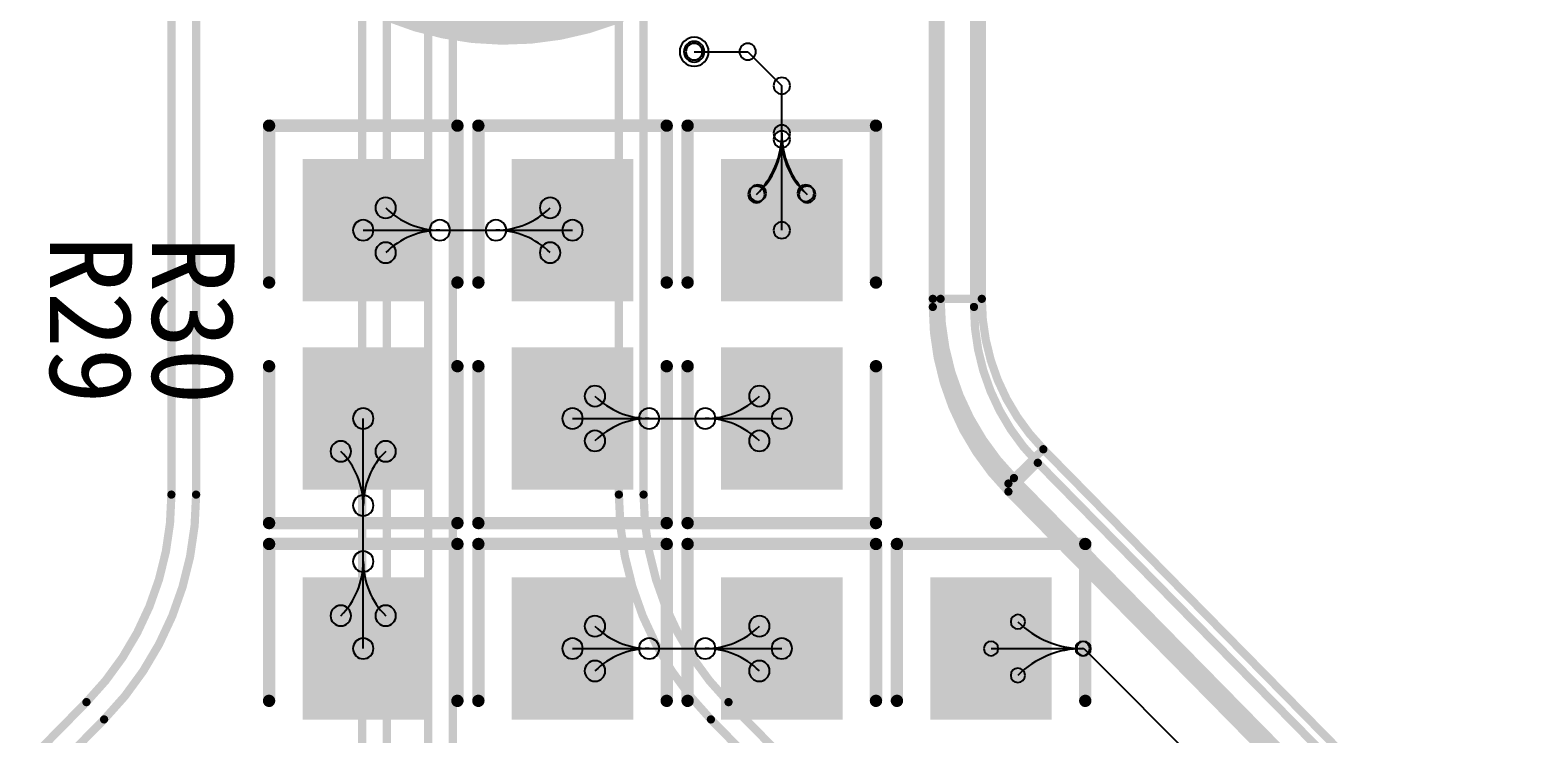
# Model space of a CAD drawing. Header units: inches. Extents: x 32166 to 66782, y 2386 to 7162.
# Drawn here: x 33079.6 to 33161.7, y 3860.8 to 3899.2 of the extents above; entities that cross this region are included whole.
import ezdxf

# ---------------------------------------------------------------- set-up
doc = ezdxf.new("R2010")
doc.units = ezdxf.units.IN
doc.header["$LTSCALE"] = 0.64311
doc.header["$MEASUREMENT"] = 0
for name, color, linetype in [('MULTILAYER', 9, 'CONTINUOUS'), ('TOPLAYER', 1, 'CONTINUOUS'), ('TOPOVERLAY', 2, 'CONTINUOUS'), ('TOPPASTE', 8, 'CONTINUOUS'), ('TOPSOLDER', 216, 'CONTINUOUS')]:
    doc.layers.add(name, color=color, linetype=linetype)
doc.styles.get("Standard").update_dxf_attribs({"font": 'txt', "width": 0.8})

msp = doc.modelspace()

# ---------------------------------------------------------------- linework, layer by layer
at = {"layer": 'MULTILAYER'}
for start, end in [(0, 180), (180, 0)]:
    msp.add_arc((33115.847, 3898.035), 0.562, start, end, dxfattribs=at)
at = {"layer": 'TOPLAYER'}
for p, q in [((33115.847, 3898.035), (33118.773, 3898.035)), ((33118.773, 3898.035), (33120.634, 3896.173)), ((33120.634, 3888.279), (33120.634, 3896.173)), ((33097.774, 3888.279), (33109.204, 3888.279)), ((33097.774, 3865.419), (33097.774, 3877.992)), ((33109.204, 3877.992), (33120.634, 3877.992)), ((33109.204, 3865.419), (33120.634, 3865.419)), ((33132.064, 3865.419), (33137.123, 3865.419)), ((33137.123, 3865.419), (33161.658, 3840.885))]:
    msp.add_line(p, q, dxfattribs=at)
for centre, radius, start, end in [((33115.847, 3898.035), 0.562, 0, 180), ((33115.847, 3898.035), 0.562, 180, 0), ((33115.847, 3898.035), 0.45, 0, 180), ((33115.847, 3898.035), 0.45, 180, 0), ((33118.773, 3898.035), 0.45, 0, 180), ((33118.773, 3898.035), 0.45, 0, 180), ((33118.773, 3898.035), 0.45, 180, 0), ((33118.773, 3898.035), 0.45, 180, 0), ((33120.634, 3896.173), 0.45, 0, 180), ((33120.634, 3896.173), 0.45, 0, 180), ((33120.634, 3896.173), 0.45, 180, 0), ((33120.634, 3896.173), 0.45, 180, 0), ((33120.634, 3893.577), 0.45, 0, 180), ((33120.634, 3893.577), 0.45, 0, 180), ((33120.634, 3893.577), 0.45, 0, 180), ((33120.634, 3893.577), 0.45, 0, 180), ((33115.908, 3893.577), 4.726, 315.00001, 0.00001), ((33115.908, 3893.577), 4.726, 315.00001, 0.00001), ((33116.676, 3893.247), 3.958, 311.99692, 359.99992), ((33120.634, 3893.247), 0.45, 0, 180), ((33120.634, 3893.247), 0.45, 0, 180), ((33120.634, 3893.577), 0.45, 180, 0), ((33120.634, 3893.577), 0.45, 180, 0), ((33120.634, 3893.577), 0.45, 180, 0), ((33120.634, 3893.577), 0.45, 180, 0), ((33120.634, 3893.247), 0.45, 180, 0), ((33120.634, 3893.247), 0.45, 180, 0), ((33125.36, 3893.577), 4.726, 179.99999, 224.99999), ((33125.36, 3893.577), 4.726, 179.99999, 224.99999), ((33124.592, 3893.247), 3.958, 180.00008, 228.00308), ((33119.25, 3890.235), 0.45, 0, 180), ((33119.25, 3890.235), 0.45, 0, 180), ((33119.324, 3890.306), 0.45, 0, 180), ((33121.944, 3890.306), 0.45, 0, 180), ((33122.018, 3890.235), 0.45, 0, 180), ((33122.018, 3890.235), 0.45, 0, 180), ((33098.999, 3889.504), 0.562, 0, 180), ((33098.999, 3889.504), 0.562, 0, 180), ((33098.999, 3889.504), 0.562, 0, 180), ((33107.979, 3889.504), 0.562, 0, 180), ((33107.979, 3889.504), 0.562, 0, 180), ((33107.979, 3889.504), 0.562, 0, 180), ((33119.25, 3890.235), 0.45, 180, 0), ((33119.25, 3890.235), 0.45, 180, 0), ((33119.324, 3890.306), 0.45, 180, 0), ((33121.944, 3890.306), 0.45, 180, 0), ((33122.018, 3890.235), 0.45, 180, 0), ((33122.018, 3890.235), 0.45, 180, 0), ((33098.999, 3889.504), 0.562, 180, 0), ((33098.999, 3889.504), 0.562, 180, 0), ((33098.999, 3889.504), 0.562, 180, 0), ((33101.957, 3892.462), 4.183, 224.99989, 269.99989), ((33101.957, 3892.462), 4.183, 224.99989, 269.99989), ((33101.957, 3892.462), 4.183, 224.99989, 269.99989), ((33105.022, 3892.462), 4.183, 270.00011, 315.00011), ((33105.022, 3892.462), 4.183, 270.00011, 315.00011), ((33105.022, 3892.462), 4.183, 270.00011, 315.00011), ((33107.979, 3889.504), 0.562, 180, 0), ((33107.979, 3889.504), 0.562, 180, 0), ((33107.979, 3889.504), 0.562, 180, 0), ((33097.774, 3888.279), 0.562, 0, 180), ((33097.774, 3888.279), 0.562, 180, 0), ((33101.957, 3884.097), 4.183, 90.00011, 135.00011), ((33101.957, 3884.097), 4.183, 90.00011, 135.00011), ((33101.957, 3884.097), 4.183, 90.00011, 135.00011), ((33101.957, 3888.279), 0.562, 0, 180), ((33101.957, 3888.279), 0.562, 0, 180), ((33101.957, 3888.279), 0.562, 0, 180), ((33101.957, 3888.279), 0.562, 0, 180), ((33101.957, 3888.279), 0.562, 0, 180), ((33101.957, 3888.279), 0.562, 0, 180), ((33101.957, 3888.279), 0.562, 180, 0), ((33101.957, 3888.279), 0.562, 180, 0), ((33101.957, 3888.279), 0.562, 180, 0), ((33101.957, 3888.279), 0.562, 180, 0), ((33101.957, 3888.279), 0.562, 180, 0), ((33101.957, 3888.279), 0.562, 180, 0), ((33105.022, 3888.279), 0.562, 0, 180), ((33105.022, 3888.279), 0.562, 0, 180), ((33105.022, 3888.279), 0.562, 0, 180), ((33105.022, 3888.279), 0.562, 0, 180), ((33105.022, 3888.279), 0.562, 0, 180), ((33105.022, 3888.279), 0.562, 0, 180), ((33105.022, 3888.279), 0.562, 180, 0), ((33105.022, 3888.279), 0.562, 180, 0), ((33105.022, 3888.279), 0.562, 180, 0), ((33105.022, 3888.279), 0.562, 180, 0), ((33105.022, 3888.279), 0.562, 180, 0), ((33105.022, 3888.279), 0.562, 180, 0), ((33105.022, 3884.097), 4.183, 44.99989, 89.99989), ((33105.022, 3884.097), 4.183, 44.99989, 89.99989), ((33105.022, 3884.097), 4.183, 44.99989, 89.99989), ((33109.204, 3888.279), 0.562, 0, 180), ((33109.204, 3888.279), 0.562, 180, 0), ((33120.634, 3888.279), 0.45, 0, 180), ((33120.634, 3888.279), 0.45, 180, 0), ((33098.999, 3887.054), 0.562, 0, 180), ((33098.999, 3887.054), 0.562, 0, 180), ((33098.999, 3887.054), 0.562, 0, 180), ((33107.979, 3887.054), 0.562, 0, 180), ((33107.979, 3887.054), 0.562, 0, 180), ((33107.979, 3887.054), 0.562, 0, 180), ((33098.999, 3887.054), 0.562, 180, 0), ((33098.999, 3887.054), 0.562, 180, 0), ((33098.999, 3887.054), 0.562, 180, 0), ((33107.979, 3887.054), 0.562, 180, 0), ((33107.979, 3887.054), 0.562, 180, 0), ((33107.979, 3887.054), 0.562, 180, 0), ((33110.429, 3879.217), 0.562, 0, 180), ((33110.429, 3879.217), 0.562, 0, 180), ((33110.429, 3879.217), 0.562, 0, 180), ((33110.429, 3879.217), 0.562, 180, 0), ((33110.429, 3879.217), 0.562, 180, 0), ((33110.429, 3879.217), 0.562, 180, 0), ((33113.387, 3882.175), 4.183, 224.99989, 269.99989), ((33113.387, 3882.175), 4.183, 224.99989, 269.99989), ((33113.387, 3882.175), 4.183, 224.99989, 269.99989), ((33116.452, 3882.175), 4.183, 270.00011, 315.00011), ((33116.452, 3882.175), 4.183, 270.00011, 315.00011), ((33116.452, 3882.175), 4.183, 270.00011, 315.00011), ((33119.409, 3879.217), 0.562, 0, 180), ((33119.409, 3879.217), 0.562, 0, 180), ((33119.409, 3879.217), 0.562, 0, 180), ((33119.409, 3879.217), 0.562, 180, 0), ((33119.409, 3879.217), 0.562, 180, 0), ((33119.409, 3879.217), 0.562, 180, 0), ((33097.774, 3877.992), 0.562, 0, 180), ((33109.204, 3877.992), 0.562, 0, 180), ((33113.387, 3877.992), 0.562, 0, 180), ((33113.387, 3877.992), 0.562, 0, 180), ((33113.387, 3877.992), 0.562, 0, 180), ((33113.387, 3877.992), 0.562, 0, 180), ((33113.387, 3877.992), 0.562, 0, 180), ((33113.387, 3877.992), 0.562, 0, 180), ((33116.452, 3877.992), 0.562, 0, 180), ((33116.452, 3877.992), 0.562, 0, 180), ((33116.452, 3877.992), 0.562, 0, 180), ((33116.452, 3877.992), 0.562, 0, 180), ((33116.452, 3877.992), 0.562, 0, 180), ((33116.452, 3877.992), 0.562, 0, 180), ((33120.634, 3877.992), 0.562, 0, 180), ((33097.774, 3877.992), 0.562, 180, 0), ((33109.204, 3877.992), 0.562, 180, 0), ((33113.387, 3873.81), 4.183, 90.00011, 135.00011), ((33113.387, 3873.81), 4.183, 90.00011, 135.00011), ((33113.387, 3873.81), 4.183, 90.00011, 135.00011), ((33113.387, 3877.992), 0.562, 180, 0), ((33113.387, 3877.992), 0.562, 180, 0), ((33113.387, 3877.992), 0.562, 180, 0), ((33113.387, 3877.992), 0.562, 180, 0), ((33113.387, 3877.992), 0.562, 180, 0), ((33113.387, 3877.992), 0.562, 180, 0), ((33116.452, 3877.992), 0.562, 180, 0), ((33116.452, 3877.992), 0.562, 180, 0), ((33116.452, 3877.992), 0.562, 180, 0), ((33116.452, 3877.992), 0.562, 180, 0), ((33116.452, 3877.992), 0.562, 180, 0), ((33116.452, 3877.992), 0.562, 180, 0), ((33116.452, 3873.81), 4.183, 44.99989, 89.99989), ((33116.452, 3873.81), 4.183, 44.99989, 89.99989), ((33116.452, 3873.81), 4.183, 44.99989, 89.99989), ((33120.634, 3877.992), 0.562, 180, 0), ((33096.549, 3876.196), 0.562, 0, 180), ((33096.549, 3876.196), 0.562, 0, 180), ((33096.549, 3876.196), 0.562, 0, 180), ((33098.999, 3876.196), 0.562, 0, 180), ((33098.999, 3876.196), 0.562, 0, 180), ((33098.999, 3876.196), 0.562, 0, 180), ((33110.429, 3876.767), 0.562, 0, 180), ((33110.429, 3876.767), 0.562, 0, 180), ((33110.429, 3876.767), 0.562, 0, 180), ((33110.429, 3876.767), 0.562, 180, 0), ((33110.429, 3876.767), 0.562, 180, 0), ((33110.429, 3876.767), 0.562, 180, 0), ((33119.409, 3876.767), 0.562, 0, 180), ((33119.409, 3876.767), 0.562, 0, 180), ((33119.409, 3876.767), 0.562, 0, 180), ((33119.409, 3876.767), 0.562, 180, 0), ((33119.409, 3876.767), 0.562, 180, 0), ((33119.409, 3876.767), 0.562, 180, 0), ((33096.549, 3876.196), 0.562, 180, 0), ((33096.549, 3876.196), 0.562, 180, 0), ((33096.549, 3876.196), 0.562, 180, 0), ((33093.592, 3873.238), 4.183, 0.00011, 45.00011), ((33093.592, 3873.238), 4.183, 0.00011, 45.00011), ((33093.592, 3873.238), 4.183, 0.00011, 45.00011), ((33101.957, 3873.238), 4.183, 134.99989, 179.99989), ((33101.957, 3873.238), 4.183, 134.99989, 179.99989), ((33101.957, 3873.238), 4.183, 134.99989, 179.99989), ((33098.999, 3876.196), 0.562, 180, 0), ((33098.999, 3876.196), 0.562, 180, 0), ((33098.999, 3876.196), 0.562, 180, 0), ((33097.774, 3873.238), 0.562, 0, 180), ((33097.774, 3873.238), 0.562, 0, 180), ((33097.774, 3873.238), 0.562, 0, 180), ((33097.774, 3873.238), 0.562, 0, 180), ((33097.774, 3873.238), 0.562, 0, 180), ((33097.774, 3873.238), 0.562, 0, 180), ((33097.774, 3873.238), 0.562, 180, 0), ((33097.774, 3873.238), 0.562, 180, 0), ((33097.774, 3873.238), 0.562, 180, 0), ((33097.774, 3873.238), 0.562, 180, 0), ((33097.774, 3873.238), 0.562, 180, 0), ((33097.774, 3873.238), 0.562, 180, 0), ((33093.592, 3870.173), 4.183, 314.99989, 359.99989), ((33093.592, 3870.173), 4.183, 314.99989, 359.99989), ((33093.592, 3870.173), 4.183, 314.99989, 359.99989), ((33097.774, 3870.173), 0.562, 0, 180), ((33097.774, 3870.173), 0.562, 0, 180), ((33097.774, 3870.173), 0.562, 0, 180), ((33097.774, 3870.173), 0.562, 0, 180), ((33097.774, 3870.173), 0.562, 0, 180), ((33097.774, 3870.173), 0.562, 0, 180), ((33097.774, 3870.173), 0.562, 180, 0), ((33097.774, 3870.173), 0.562, 180, 0), ((33097.774, 3870.173), 0.562, 180, 0), ((33097.774, 3870.173), 0.562, 180, 0), ((33097.774, 3870.173), 0.562, 180, 0), ((33097.774, 3870.173), 0.562, 180, 0), ((33101.957, 3870.173), 4.183, 180.00011, 225.00011), ((33101.957, 3870.173), 4.183, 180.00011, 225.00011), ((33101.957, 3870.173), 4.183, 180.00011, 225.00011), ((33096.549, 3867.216), 0.562, 0, 180), ((33096.549, 3867.216), 0.562, 0, 180), ((33096.549, 3867.216), 0.562, 0, 180), ((33098.999, 3867.216), 0.562, 0, 180), ((33098.999, 3867.216), 0.562, 0, 180), ((33098.999, 3867.216), 0.562, 0, 180), ((33096.549, 3867.216), 0.562, 180, 0), ((33096.549, 3867.216), 0.562, 180, 0), ((33096.549, 3867.216), 0.562, 180, 0), ((33098.999, 3867.216), 0.562, 180, 0), ((33098.999, 3867.216), 0.562, 180, 0), ((33098.999, 3867.216), 0.562, 180, 0), ((33110.429, 3866.644), 0.562, 0, 180), ((33110.429, 3866.644), 0.562, 0, 180), ((33110.429, 3866.644), 0.562, 0, 180), ((33119.409, 3866.644), 0.562, 0, 180), ((33119.409, 3866.644), 0.562, 0, 180), ((33119.409, 3866.644), 0.562, 0, 180), ((33133.528, 3866.883), 0.394, 0, 180), ((33133.528, 3866.883), 0.394, 0, 180), ((33133.528, 3866.883), 0.394, 0, 180), ((33133.528, 3866.883), 0.394, 180, 0), ((33133.528, 3866.883), 0.394, 180, 0), ((33133.528, 3866.883), 0.394, 180, 0), ((33137.062, 3870.417), 4.997, 225.00001, 270.00001), ((33137.062, 3870.417), 4.997, 225.00001, 270.00001), ((33137.062, 3870.417), 4.997, 225.00001, 270.00001), ((33110.429, 3866.644), 0.562, 180, 0), ((33110.429, 3866.644), 0.562, 180, 0), ((33110.429, 3866.644), 0.562, 180, 0), ((33113.387, 3869.602), 4.183, 224.99989, 269.99989), ((33113.387, 3869.602), 4.183, 224.99989, 269.99989), ((33113.387, 3869.602), 4.183, 224.99989, 269.99989), ((33116.452, 3869.602), 4.183, 270.00011, 315.00011), ((33116.452, 3869.602), 4.183, 270.00011, 315.00011), ((33116.452, 3869.602), 4.183, 270.00011, 315.00011), ((33119.409, 3866.644), 0.562, 180, 0), ((33119.409, 3866.644), 0.562, 180, 0), ((33119.409, 3866.644), 0.562, 180, 0), ((33097.774, 3865.419), 0.562, 0, 180), ((33097.774, 3865.419), 0.562, 180, 0), ((33109.204, 3865.419), 0.562, 0, 180), ((33109.204, 3865.419), 0.562, 180, 0), ((33113.387, 3861.237), 4.183, 90.00011, 135.00011), ((33113.387, 3861.237), 4.183, 90.00011, 135.00011), ((33113.387, 3861.237), 4.183, 90.00011, 135.00011), ((33113.387, 3865.419), 0.562, 0, 180), ((33113.387, 3865.419), 0.562, 0, 180), ((33113.387, 3865.419), 0.562, 0, 180), ((33113.387, 3865.419), 0.562, 0, 180), ((33113.387, 3865.419), 0.562, 0, 180), ((33113.387, 3865.419), 0.562, 0, 180), ((33113.387, 3865.419), 0.562, 180, 0), ((33113.387, 3865.419), 0.562, 180, 0), ((33113.387, 3865.419), 0.562, 180, 0), ((33113.387, 3865.419), 0.562, 180, 0), ((33113.387, 3865.419), 0.562, 180, 0), ((33113.387, 3865.419), 0.562, 180, 0), ((33116.452, 3865.419), 0.562, 0, 180), ((33116.452, 3865.419), 0.562, 0, 180), ((33116.452, 3865.419), 0.562, 0, 180), ((33116.452, 3865.419), 0.562, 0, 180), ((33116.452, 3865.419), 0.562, 0, 180), ((33116.452, 3865.419), 0.562, 0, 180), ((33116.452, 3865.419), 0.562, 180, 0), ((33116.452, 3865.419), 0.562, 180, 0), ((33116.452, 3865.419), 0.562, 180, 0), ((33116.452, 3865.419), 0.562, 180, 0), ((33116.452, 3865.419), 0.562, 180, 0), ((33116.452, 3865.419), 0.562, 180, 0), ((33116.452, 3861.237), 4.183, 44.99989, 89.99989), ((33116.452, 3861.237), 4.183, 44.99989, 89.99989), ((33116.452, 3861.237), 4.183, 44.99989, 89.99989), ((33120.634, 3865.419), 0.562, 0, 180), ((33120.634, 3865.419), 0.562, 180, 0), ((33132.064, 3865.419), 0.394, 0, 180), ((33132.064, 3865.419), 0.394, 180, 0), ((33137.062, 3860.422), 4.997, 89.99999, 134.99999), ((33137.062, 3860.422), 4.997, 89.99999, 134.99999), ((33137.062, 3860.422), 4.997, 89.99999, 134.99999), ((33137.062, 3865.419), 0.394, 0, 180), ((33137.062, 3865.419), 0.394, 0, 180), ((33137.062, 3865.419), 0.394, 0, 180), ((33137.062, 3865.419), 0.394, 0, 180), ((33137.062, 3865.419), 0.394, 0, 180), ((33137.062, 3865.419), 0.394, 0, 180), ((33137.062, 3865.419), 0.394, 180, 0), ((33137.062, 3865.419), 0.394, 180, 0), ((33137.062, 3865.419), 0.394, 180, 0), ((33137.062, 3865.419), 0.394, 180, 0), ((33137.062, 3865.419), 0.394, 180, 0), ((33137.062, 3865.419), 0.394, 180, 0), ((33137.123, 3865.419), 0.394, 0, 180), ((33137.123, 3865.419), 0.394, 0, 180), ((33137.123, 3865.419), 0.394, 180, 0), ((33137.123, 3865.419), 0.394, 180, 0), ((33110.429, 3864.194), 0.562, 0, 180), ((33110.429, 3864.194), 0.562, 0, 180), ((33110.429, 3864.194), 0.562, 0, 180), ((33119.409, 3864.194), 0.562, 0, 180), ((33119.409, 3864.194), 0.562, 0, 180), ((33119.409, 3864.194), 0.562, 0, 180), ((33110.429, 3864.194), 0.562, 180, 0), ((33110.429, 3864.194), 0.562, 180, 0), ((33110.429, 3864.194), 0.562, 180, 0), ((33119.409, 3864.194), 0.562, 180, 0), ((33119.409, 3864.194), 0.562, 180, 0), ((33119.409, 3864.194), 0.562, 180, 0), ((33133.528, 3863.956), 0.394, 0, 180), ((33133.528, 3863.956), 0.394, 0, 180), ((33133.528, 3863.956), 0.394, 0, 180), ((33133.528, 3863.956), 0.394, 180, 0), ((33133.528, 3863.956), 0.394, 180, 0), ((33133.528, 3863.956), 0.394, 180, 0)]:
    msp.add_arc(centre, radius, start, end, dxfattribs=at)
for points in [[(33100.632, 3884.85), (33100.632, 3891.708), (33094.917, 3884.85), (33094.917, 3891.708)], [(33112.062, 3884.85), (33112.062, 3891.708), (33106.347, 3884.85), (33106.347, 3891.708)], [(33117.777, 3891.708), (33117.777, 3884.85), (33123.492, 3891.708), (33123.492, 3884.85)], [(33100.632, 3874.563), (33100.632, 3881.421), (33094.917, 3874.563), (33094.917, 3881.421)], [(33112.062, 3874.563), (33112.062, 3881.421), (33106.347, 3874.563), (33106.347, 3881.421)], [(33117.777, 3881.421), (33117.777, 3874.563), (33123.492, 3881.421), (33123.492, 3874.563)], [(33100.632, 3861.99), (33100.632, 3868.848), (33094.917, 3861.99), (33094.917, 3868.848)], [(33106.347, 3868.848), (33106.347, 3861.99), (33112.062, 3868.848), (33112.062, 3861.99)], [(33117.777, 3868.848), (33117.777, 3861.99), (33123.492, 3868.848), (33123.492, 3861.99)], [(33134.922, 3861.99), (33134.922, 3868.848), (33129.207, 3861.99), (33129.207, 3868.848)]]:
    msp.add_solid(points, dxfattribs=at)
at = {"layer": 'TOPOVERLAY'}
for points, const_width in [([(33097.713, 3831.614), (33097.713, 3946.364)], 0.45), ([(33099.063, 3831.614), (33099.063, 3946.364)], 0.45), ([(33101.319, 3831.614), (33101.319, 3946.364)], 0.45), ([(33102.669, 3831.614), (33102.669, 3946.364)], 0.45), ([(33087.297, 3873.833), (33087.297, 3919.769)], 0.45), ([(33088.647, 3873.833), (33088.647, 3919.769)], 0.45), ([(33111.735, 3873.833), (33111.735, 3919.769)], 0.45), ([(33113.085, 3873.833), (33113.085, 3919.769)], 0.45), ([(33128.881, 3884.531), (33128.881, 3907.552)], 0.45), ([(33128.881, 3884.088), (33128.881, 3907.128)], 0.45), ([(33129.305, 3884.531), (33129.305, 3907.552)], 0.45), ([(33131.131, 3884.088), (33131.131, 3907.128)], 0.45), ([(33131.555, 3884.531), (33131.555, 3907.552)], 0.45), ([(33092.631, 3893.994), (33102.918, 3893.994)], 0.675), ([(33092.631, 3885.422), (33092.631, 3893.994)], 0.675), ([(33102.918, 3885.422), (33102.918, 3893.994)], 0.675), ([(33104.061, 3893.994), (33114.348, 3893.994)], 0.675), ([(33104.061, 3885.422), (33104.061, 3893.994)], 0.675), ([(33114.348, 3885.422), (33114.348, 3893.994)], 0.675), ([(33125.778, 3893.994), (33115.491, 3893.994)], 0.675), ([(33115.491, 3893.994), (33115.491, 3885.422)], 0.675), ([(33125.778, 3893.994), (33125.778, 3885.422)], 0.675), ([(33128.881, 3884.531), (33131.555, 3884.531)], 0.45), ([(33092.631, 3872.277), (33092.631, 3880.85)], 0.675), ([(33102.918, 3872.277), (33102.918, 3880.85)], 0.675), ([(33104.061, 3872.277), (33104.061, 3880.85)], 0.675), ([(33114.348, 3872.277), (33114.348, 3880.85)], 0.675), ([(33115.491, 3880.85), (33115.491, 3872.277)], 0.675), ([(33125.778, 3880.85), (33125.778, 3872.277)], 0.675), ([(33133.01, 3874.438), (33134.918, 3876.312)], 0.45), ([(33134.918, 3876.312), (33150.988, 3859.958)], 0.45), ([(33133.01, 3873.995), (33134.615, 3875.572)], 0.45), ([(33134.615, 3875.572), (33150.667, 3859.237)], 0.45), ([(33133.01, 3874.438), (33149.081, 3858.084)], 0.45), ([(33133.01, 3873.995), (33149.063, 3857.66)], 0.45), ([(33133.313, 3874.735), (33149.384, 3858.381)], 0.45), ([(33092.631, 3872.277), (33102.918, 3872.277)], 0.675), ([(33104.061, 3872.277), (33114.348, 3872.277)], 0.675), ([(33125.778, 3872.277), (33115.491, 3872.277)], 0.675), ([(33102.918, 3871.134), (33092.631, 3871.134)], 0.675), ([(33092.631, 3871.134), (33092.631, 3862.562)], 0.675), ([(33102.918, 3871.134), (33102.918, 3862.562)], 0.675), ([(33104.061, 3871.134), (33114.348, 3871.134)], 0.675), ([(33104.061, 3862.562), (33104.061, 3871.134)], 0.675), ([(33114.348, 3862.562), (33114.348, 3871.134)], 0.675), ([(33125.778, 3871.134), (33115.491, 3871.134)], 0.675), ([(33115.491, 3871.134), (33115.491, 3862.562)], 0.675), ([(33125.778, 3871.134), (33125.778, 3862.562)], 0.675), ([(33137.208, 3871.134), (33126.921, 3871.134)], 0.675), ([(33126.921, 3871.134), (33126.921, 3862.562)], 0.675), ([(33137.208, 3871.134), (33137.208, 3862.562)], 0.675), ([(33065.093, 3844.619), (33082.657, 3862.493)], 0.45), ([(33117.724, 3862.493), (33135.288, 3844.619)], 0.45), ([(33066.056, 3843.673), (33083.62, 3861.547)], 0.45), ([(33116.761, 3861.547), (33134.325, 3843.673)], 0.45)]:
    msp.add_lwpolyline(points, dxfattribs=dict(at, const_width=const_width))
for points, const_width in [([(33114.247, 3901.592, -0.29277), (33096.495, 3901.789)], 1.35), ([(33133.01, 3874.438, -0.196645), (33128.881, 3884.531)], 0.45), ([(33133.01, 3873.995, -0.196645), (33128.881, 3884.088)], 0.45), ([(33133.313, 3874.735, -0.196645), (33129.305, 3884.531)], 0.45), ([(33134.615, 3875.572, -0.196645), (33131.131, 3884.088)], 0.45), ([(33134.918, 3876.312, -0.196645), (33131.555, 3884.531)], 0.45), ([(33087.297, 3873.833, -0.196645), (33082.657, 3862.493)], 0.45), ([(33088.647, 3873.833, -0.196645), (33083.62, 3861.547)], 0.45), ([(33116.761, 3861.547, -0.196645), (33111.735, 3873.833)], 0.45), ([(33117.724, 3862.493, -0.196645), (33113.085, 3873.833)], 0.45)]:
    msp.add_lwpolyline(points, format="xyb", dxfattribs=dict(at, const_width=const_width))
for points, const_width in [([(33092.631, 3893.826, 1), (33092.631, 3894.163, 1)], 0.337), ([(33092.631, 3893.826, 1), (33092.631, 3894.163, 1)], 0.337), ([(33102.918, 3893.826, 1), (33102.918, 3894.163, 1)], 0.337), ([(33102.918, 3893.826, 1), (33102.918, 3894.163, 1)], 0.337), ([(33104.061, 3893.826, 1), (33104.061, 3894.163, 1)], 0.337), ([(33104.061, 3893.826, 1), (33104.061, 3894.163, 1)], 0.337), ([(33114.348, 3893.826, 1), (33114.348, 3894.163, 1)], 0.337), ([(33114.348, 3893.826, 1), (33114.348, 3894.163, 1)], 0.337), ([(33115.491, 3894.163, 1), (33115.491, 3893.826, 1)], 0.337), ([(33115.491, 3894.163, 1), (33115.491, 3893.826, 1)], 0.337), ([(33125.778, 3894.163, 1), (33125.778, 3893.826, 1)], 0.337), ([(33125.778, 3894.163, 1), (33125.778, 3893.826, 1)], 0.337), ([(33092.631, 3885.253, 1), (33092.631, 3885.591, 1)], 0.337), ([(33102.918, 3885.253, 1), (33102.918, 3885.591, 1)], 0.337), ([(33104.061, 3885.253, 1), (33104.061, 3885.591, 1)], 0.337), ([(33114.348, 3885.253, 1), (33114.348, 3885.591, 1)], 0.337), ([(33115.491, 3885.591, 1), (33115.491, 3885.253, 1)], 0.337), ([(33125.778, 3885.591, 1), (33125.778, 3885.253, 1)], 0.337), ([(33128.769, 3884.531, 1), (33128.994, 3884.531, 1)], 0.225), ([(33128.769, 3884.531, 1), (33128.994, 3884.531, 1)], 0.225), ([(33128.769, 3884.531, 1), (33128.994, 3884.531, 1)], 0.225), ([(33128.769, 3884.088, 1), (33128.994, 3884.088, 1)], 0.225), ([(33128.769, 3884.088, 1), (33128.994, 3884.088, 1)], 0.225), ([(33129.193, 3884.531, 1), (33129.418, 3884.531, 1)], 0.225), ([(33129.193, 3884.531, 1), (33129.418, 3884.531, 1)], 0.225), ([(33131.019, 3884.088, 1), (33131.244, 3884.088, 1)], 0.225), ([(33131.019, 3884.088, 1), (33131.244, 3884.088, 1)], 0.225), ([(33131.443, 3884.531, 1), (33131.668, 3884.531, 1)], 0.225), ([(33131.443, 3884.531, 1), (33131.668, 3884.531, 1)], 0.225), ([(33131.443, 3884.531, 1), (33131.668, 3884.531, 1)], 0.225), ([(33092.631, 3880.681, 1), (33092.631, 3881.019, 1)], 0.337), ([(33102.918, 3880.681, 1), (33102.918, 3881.019, 1)], 0.337), ([(33104.061, 3880.681, 1), (33104.061, 3881.019, 1)], 0.337), ([(33114.348, 3880.681, 1), (33114.348, 3881.019, 1)], 0.337), ([(33115.491, 3881.019, 1), (33115.491, 3880.681, 1)], 0.337), ([(33125.778, 3881.019, 1), (33125.778, 3880.681, 1)], 0.337), ([(33134.805, 3876.312, 1), (33135.03, 3876.312, 1)], 0.225), ([(33134.805, 3876.312, 1), (33135.03, 3876.312, 1)], 0.225), ([(33134.805, 3876.312, 1), (33135.03, 3876.312, 1)], 0.225), ([(33134.503, 3875.572, 1), (33134.728, 3875.572, 1)], 0.225), ([(33134.503, 3875.572, 1), (33134.728, 3875.572, 1)], 0.225), ([(33134.503, 3875.572, 1), (33134.728, 3875.572, 1)], 0.225), ([(33132.898, 3874.438, 1), (33133.123, 3874.438, 1)], 0.225), ([(33132.898, 3874.438, 1), (33133.123, 3874.438, 1)], 0.225), ([(33132.898, 3874.438, 1), (33133.123, 3874.438, 1)], 0.225), ([(33132.898, 3873.995, 1), (33133.123, 3873.995, 1)], 0.225), ([(33132.898, 3873.995, 1), (33133.123, 3873.995, 1)], 0.225), ([(33132.898, 3873.995, 1), (33133.123, 3873.995, 1)], 0.225), ([(33133.2, 3874.735, 1), (33133.425, 3874.735, 1)], 0.225), ([(33133.2, 3874.735, 1), (33133.425, 3874.735, 1)], 0.225), ([(33087.184, 3873.833, 1), (33087.409, 3873.833, 1)], 0.225), ([(33087.184, 3873.833, 1), (33087.409, 3873.833, 1)], 0.225), ([(33088.534, 3873.833, 1), (33088.759, 3873.833, 1)], 0.225), ([(33088.534, 3873.833, 1), (33088.759, 3873.833, 1)], 0.225), ([(33111.622, 3873.833, 1), (33111.847, 3873.833, 1)], 0.225), ([(33111.622, 3873.833, 1), (33111.847, 3873.833, 1)], 0.225), ([(33112.972, 3873.833, 1), (33113.197, 3873.833, 1)], 0.225), ([(33112.972, 3873.833, 1), (33113.197, 3873.833, 1)], 0.225), ([(33092.631, 3872.109, 1), (33092.631, 3872.446, 1)], 0.337), ([(33092.631, 3872.109, 1), (33092.631, 3872.446, 1)], 0.337), ([(33102.918, 3872.109, 1), (33102.918, 3872.446, 1)], 0.337), ([(33102.918, 3872.109, 1), (33102.918, 3872.446, 1)], 0.337), ([(33104.061, 3872.109, 1), (33104.061, 3872.446, 1)], 0.337), ([(33104.061, 3872.109, 1), (33104.061, 3872.446, 1)], 0.337), ([(33114.348, 3872.109, 1), (33114.348, 3872.446, 1)], 0.337), ([(33114.348, 3872.109, 1), (33114.348, 3872.446, 1)], 0.337), ([(33115.491, 3872.446, 1), (33115.491, 3872.109, 1)], 0.337), ([(33115.491, 3872.446, 1), (33115.491, 3872.109, 1)], 0.337), ([(33125.778, 3872.446, 1), (33125.778, 3872.109, 1)], 0.337), ([(33125.778, 3872.446, 1), (33125.778, 3872.109, 1)], 0.337), ([(33092.631, 3870.966, 1), (33092.631, 3871.303, 1)], 0.337), ([(33092.631, 3870.966, 1), (33092.631, 3871.303, 1)], 0.337), ([(33102.918, 3870.966, 1), (33102.918, 3871.303, 1)], 0.337), ([(33102.918, 3870.966, 1), (33102.918, 3871.303, 1)], 0.337), ([(33104.061, 3871.303, 1), (33104.061, 3870.966, 1)], 0.337), ([(33104.061, 3871.303, 1), (33104.061, 3870.966, 1)], 0.337), ([(33114.348, 3871.303, 1), (33114.348, 3870.966, 1)], 0.337), ([(33114.348, 3871.303, 1), (33114.348, 3870.966, 1)], 0.337), ([(33115.491, 3871.303, 1), (33115.491, 3870.966, 1)], 0.337), ([(33115.491, 3871.303, 1), (33115.491, 3870.966, 1)], 0.337), ([(33125.778, 3871.303, 1), (33125.778, 3870.966, 1)], 0.337), ([(33125.778, 3871.303, 1), (33125.778, 3870.966, 1)], 0.337), ([(33126.921, 3870.966, 1), (33126.921, 3871.303, 1)], 0.337), ([(33126.921, 3870.966, 1), (33126.921, 3871.303, 1)], 0.337), ([(33137.208, 3870.966, 1), (33137.208, 3871.303, 1)], 0.337), ([(33137.208, 3870.966, 1), (33137.208, 3871.303, 1)], 0.337), ([(33092.631, 3862.393, 1), (33092.631, 3862.731, 1)], 0.337), ([(33102.918, 3862.393, 1), (33102.918, 3862.731, 1)], 0.337), ([(33104.061, 3862.731, 1), (33104.061, 3862.393, 1)], 0.337), ([(33114.348, 3862.731, 1), (33114.348, 3862.393, 1)], 0.337), ([(33115.491, 3862.731, 1), (33115.491, 3862.393, 1)], 0.337), ([(33125.778, 3862.731, 1), (33125.778, 3862.393, 1)], 0.337), ([(33126.921, 3862.393, 1), (33126.921, 3862.731, 1)], 0.337), ([(33137.208, 3862.393, 1), (33137.208, 3862.731, 1)], 0.337), ([(33082.545, 3862.493, 1), (33082.77, 3862.493, 1)], 0.225), ([(33082.545, 3862.493, 1), (33082.77, 3862.493, 1)], 0.225), ([(33117.611, 3862.493, 1), (33117.836, 3862.493, 1)], 0.225), ([(33117.611, 3862.493, 1), (33117.836, 3862.493, 1)], 0.225), ([(33083.508, 3861.547, 1), (33083.733, 3861.547, 1)], 0.225), ([(33083.508, 3861.547, 1), (33083.733, 3861.547, 1)], 0.225), ([(33116.649, 3861.547, 1), (33116.874, 3861.547, 1)], 0.225), ([(33116.649, 3861.547, 1), (33116.874, 3861.547, 1)], 0.225)]:
    msp.add_lwpolyline(points, format="xyb", close=True, dxfattribs=dict(at, const_width=const_width))
at = {"layer": 'TOPPASTE'}
for points in [[(33100.632, 3884.85), (33100.632, 3891.708), (33094.917, 3884.85), (33094.917, 3891.708)], [(33112.062, 3884.85), (33112.062, 3891.708), (33106.347, 3884.85), (33106.347, 3891.708)], [(33117.777, 3891.708), (33117.777, 3884.85), (33123.492, 3891.708), (33123.492, 3884.85)], [(33100.632, 3874.563), (33100.632, 3881.421), (33094.917, 3874.563), (33094.917, 3881.421)], [(33112.062, 3874.563), (33112.062, 3881.421), (33106.347, 3874.563), (33106.347, 3881.421)], [(33117.777, 3881.421), (33117.777, 3874.563), (33123.492, 3881.421), (33123.492, 3874.563)], [(33100.632, 3861.99), (33100.632, 3868.848), (33094.917, 3861.99), (33094.917, 3868.848)], [(33106.347, 3868.848), (33106.347, 3861.99), (33112.062, 3868.848), (33112.062, 3861.99)], [(33117.777, 3868.848), (33117.777, 3861.99), (33123.492, 3868.848), (33123.492, 3861.99)], [(33134.922, 3861.99), (33134.922, 3868.848), (33129.207, 3861.99), (33129.207, 3868.848)]]:
    msp.add_solid(points, dxfattribs=at)
at = {"layer": 'TOPSOLDER'}
for start, end in [(0, 180), (180, 0)]:
    msp.add_arc((33115.847, 3898.035), 0.791, start, end, dxfattribs=at)
for points in [[(33101.089, 3884.393), (33101.089, 3892.166), (33094.459, 3884.393), (33094.459, 3892.166)], [(33112.519, 3884.393), (33112.519, 3892.166), (33105.889, 3884.393), (33105.889, 3892.166)], [(33117.319, 3892.166), (33117.319, 3884.393), (33123.949, 3892.166), (33123.949, 3884.393)], [(33101.089, 3874.106), (33101.089, 3881.879), (33094.459, 3874.106), (33094.459, 3881.879)], [(33112.519, 3874.106), (33112.519, 3881.879), (33105.889, 3874.106), (33105.889, 3881.879)], [(33117.319, 3881.879), (33117.319, 3874.106), (33123.949, 3881.879), (33123.949, 3874.106)], [(33101.089, 3861.533), (33101.089, 3869.306), (33094.459, 3861.533), (33094.459, 3869.306)], [(33105.889, 3869.306), (33105.889, 3861.533), (33112.519, 3869.306), (33112.519, 3861.533)], [(33117.319, 3869.306), (33117.319, 3861.533), (33123.949, 3869.306), (33123.949, 3861.533)], [(33135.379, 3861.533), (33135.379, 3869.306), (33128.749, 3861.533), (33128.749, 3869.306)]]:
    msp.add_solid(points, dxfattribs=at)

# ---------------------------------------------------------------- texts
at = {"layer": 'TOPOVERLAY'}
for s, p in [('R29', (33080.664, 3887.982)), ('R30', (33086.244, 3887.937))]:
    msp.add_text(s, height=4.5, rotation=270, dxfattribs=at).set_placement(p)

doc.saveas('drawing.dxf')
